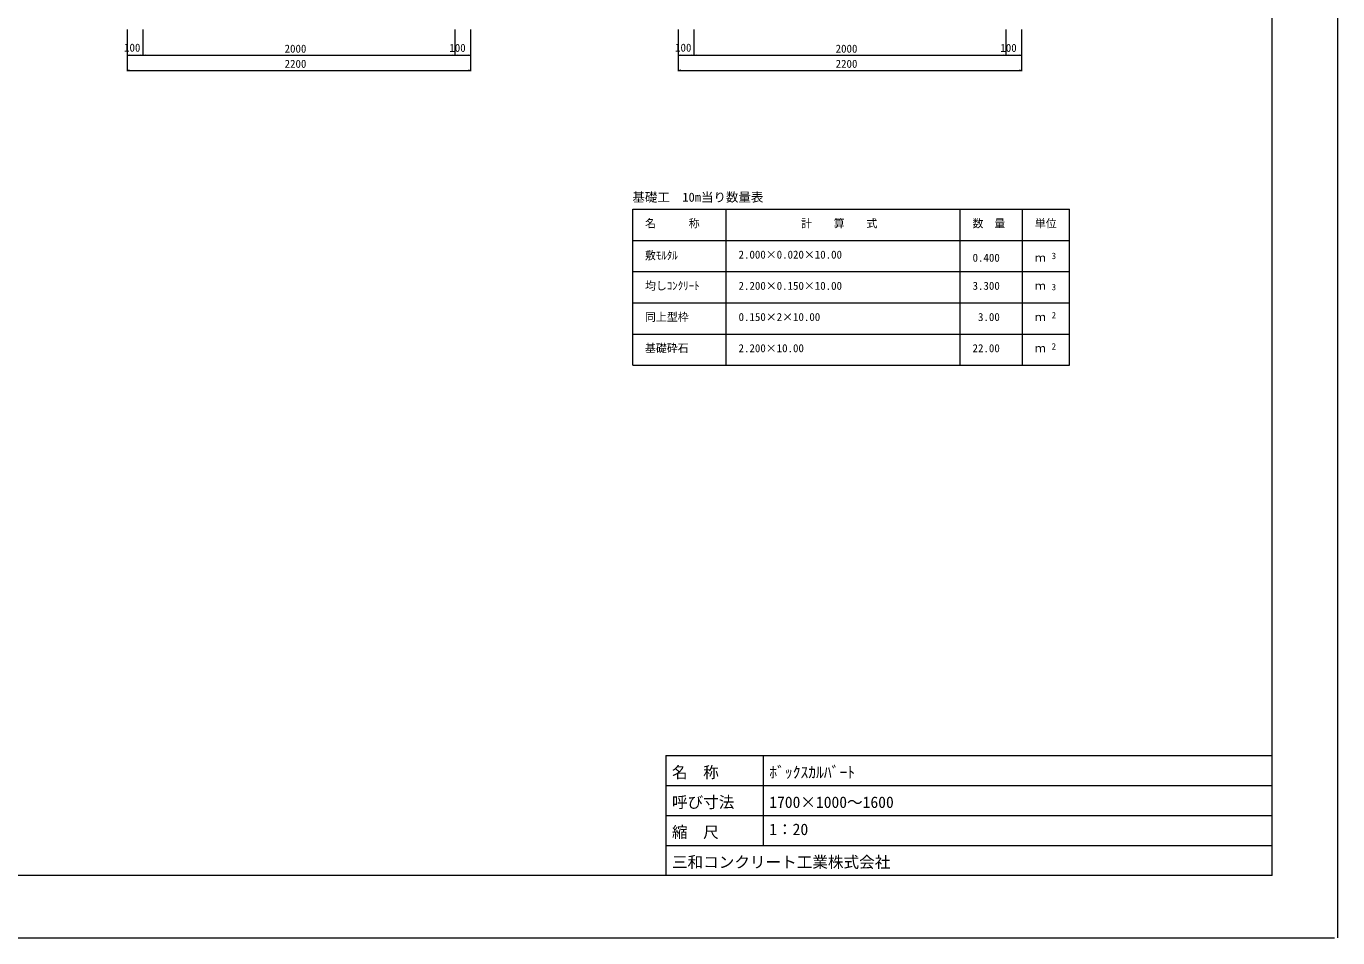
# Model space of a CAD drawing. Units: millimetres on the paper. Extents: x 0 to 841, y 0 to 594.
# Drawn here: x 420.5 to 841, y 0 to 292.2 of the extents above; entities that cross this region are included whole.
import ezdxf
from ezdxf.enums import TextEntityAlignment as Align

# ---------------------------------------------------------------- set-up
doc = ezdxf.new("R2010")
doc.units = ezdxf.units.MM
for name, color, linetype, lineweight in [('0_2', 7, 'Continuous', 9), ('D-STR-DIM（寸法）', 7, 'Continuous', 18), ('D-STR-HTXT（旗揚げ）', 4, 'Continuous', 18), ('D-TTL(外枠）', 2, 'Continuous', 18), ('DEFPOINTS_3', 8, 'Continuous', 18)]:
    doc.layers.add(name, color=color, linetype=linetype, lineweight=lineweight)
doc.layers.add('D-STR-TXT（文字）', color=7, linetype='Continuous')
doc.layers.add('D-TTL-TXT（文字）', color=7, linetype='Continuous')
doc.styles.add('ＭＳ ゴシック', font='')
doc.styles.get('ＭＳ ゴシック').set_extended_font_data('MS Gothic')

msp = doc.modelspace()

# ---------------------------------------------------------------- linework, layer by layer
at = {"layer": '0_2'}
for p, q in [((452.906, 282.879), (453.656, 283.004)), ((453.656, 282.754), (452.906, 282.879)), ((457.156, 283.004), (457.906, 282.879)), ((457.906, 282.879), (457.156, 282.754)), ((457.906, 282.879), (458.656, 283.004)), ((458.656, 282.754), (457.906, 282.879)), ((557.156, 283.004), (557.906, 282.879)), ((557.906, 282.879), (557.156, 282.754)), ((557.906, 282.879), (558.656, 283.004)), ((558.656, 282.754), (557.906, 282.879)), ((562.156, 283.004), (562.906, 282.879)), ((562.906, 282.879), (562.156, 282.754)), ((629.574, 282.879), (630.324, 283.004)), ((630.324, 282.754), (629.574, 282.879)), ((633.824, 283.004), (634.574, 282.879)), ((634.574, 282.879), (633.824, 282.754)), ((634.574, 282.879), (635.324, 283.004)), ((635.324, 282.754), (634.574, 282.879)), ((733.824, 283.004), (734.574, 282.879)), ((734.574, 282.879), (733.824, 282.754)), ((734.574, 282.879), (735.324, 283.004)), ((735.324, 282.754), (734.574, 282.879)), ((738.824, 283.004), (739.574, 282.879)), ((739.574, 282.879), (738.824, 282.754)), ((452.906, 278.026), (453.656, 278.151)), ((453.656, 277.901), (452.906, 278.026)), ((562.156, 278.151), (562.906, 278.026)), ((562.906, 278.026), (562.156, 277.901)), ((629.574, 278.026), (630.324, 278.151)), ((630.324, 277.901), (629.574, 278.026)), ((738.824, 278.151), (739.574, 278.026)), ((739.574, 278.026), (738.824, 277.901))]:
    msp.add_line(p, q, dxfattribs=at)
at = {"layer": '0_2', "color": 9, "lineweight": 18}
for p, q in [((452.906, 282.879), (453.006, 282.879)), ((457.906, 282.879), (457.806, 282.879)), ((457.906, 282.879), (458.006, 282.879)), ((557.906, 282.879), (557.806, 282.879)), ((557.906, 282.879), (558.006, 282.879)), ((562.906, 282.879), (562.806, 282.879)), ((629.574, 282.879), (629.674, 282.879)), ((634.574, 282.879), (634.474, 282.879)), ((634.574, 282.879), (634.674, 282.879)), ((734.574, 282.879), (734.474, 282.879)), ((734.574, 282.879), (734.674, 282.879)), ((739.574, 282.879), (739.474, 282.879)), ((452.906, 278.026), (453.006, 278.026)), ((562.906, 278.026), (562.806, 278.026)), ((629.574, 278.026), (629.674, 278.026)), ((739.574, 278.026), (739.474, 278.026))]:
    msp.add_line(p, q, dxfattribs=at)
at = {"layer": 'D-STR-DIM（寸法）'}
for p, q in [((452.906, 291.166), (452.906, 277.776)), ((457.906, 291.166), (457.906, 282.629)), ((557.906, 291.166), (557.906, 282.629)), ((562.906, 291.166), (562.906, 277.776)), ((629.574, 291.166), (629.574, 277.776)), ((634.574, 291.166), (634.574, 282.629)), ((734.574, 291.166), (734.574, 282.629)), ((739.574, 291.166), (739.574, 277.776)), ((453.006, 282.879), (457.806, 282.879)), ((458.006, 282.879), (557.806, 282.879)), ((558.006, 282.879), (562.806, 282.879)), ((629.674, 282.879), (634.474, 282.879)), ((634.674, 282.879), (734.474, 282.879)), ((734.674, 282.879), (739.474, 282.879)), ((453.006, 278.026), (562.806, 278.026)), ((629.674, 278.026), (739.474, 278.026))]:
    msp.add_line(p, q, dxfattribs=at)
at = {"layer": 'D-STR-HTXT（旗揚げ）'}
for p, q in [((614.963, 233.51), (754.963, 233.51)), ((614.963, 183.51), (614.963, 233.51)), ((644.963, 183.51), (644.963, 233.51)), ((719.963, 183.51), (719.963, 233.51)), ((739.963, 183.51), (739.963, 233.51)), ((754.963, 183.51), (754.963, 233.51)), ((614.963, 223.51), (754.963, 223.51)), ((614.963, 213.51), (754.963, 213.51)), ((614.963, 203.51), (754.963, 203.51)), ((614.963, 193.51), (754.963, 193.51)), ((614.963, 183.51), (754.963, 183.51))]:
    msp.add_line(p, q, dxfattribs=at)
at = {"layer": 'D-TTL(外枠）'}
for p, q in [((820, 20), (820, 574)), ((625.6, 58.4), (820, 58.4)), ((625.6, 58.4), (625.6, 20)), ((656.8, 58.4), (656.8, 29.6)), ((625.6, 48.8), (820, 48.8)), ((625.6, 39.2), (820, 39.2)), ((625.6, 29.6), (820, 29.6)), ((820, 20), (25, 20))]:
    msp.add_line(p, q, dxfattribs=at)
at = {"layer": 'DEFPOINTS_3'}
for p, q in [((841, 0), (841, 594)), ((0, 0), (840, 0))]:
    msp.add_line(p, q, dxfattribs=at)

# ---------------------------------------------------------------- texts
at = {"layer": 'D-STR-DIM（寸法）', "style": 'ＭＳ ゴシック'}
for s, p in [('100', (451.862, 283.257)), ('2000', (503.34, 282.929)), ('100', (556.155, 283.174)), ('100', (628.53, 283.257)), ('2000', (680.008, 282.929)), ('100', (732.822, 283.174)), ('2200', (503.34, 278.076)), ('2200', (680.008, 278.076))]:
    msp.add_text(s, height=2.566, dxfattribs=at).set_placement(p, align=Align.BOTTOM_LEFT)
at = {"layer": 'D-STR-TXT（文字）', "style": 'ＭＳ ゴシック'}
for s, height, p in [('基礎工\u300010m当り数量表', 2.933, (614.853, 235.035)), ('名\u3000\u3000\u3000称', 2.566, (618.885, 226.913)), ('計\u3000\u3000算\u3000\u3000式', 2.566, (668.893, 226.913)), ('数\u3000量', 2.566, (723.885, 226.913)), ('単位', 2.566, (743.885, 226.913)), ('敷ﾓﾙﾀﾙ', 2.566, (618.885, 216.648)), ('2.000×0.020×10.00', 2.566, (648.885, 216.913)), ('0.400', 2.566, (723.912, 215.913)), ('3', 2.053, (749.287, 216.917)), ('ｍ', 2.566, (743.885, 215.913)), ('均しｺﾝｸﾘｰﾄ', 2.566, (618.885, 206.913)), ('2.200×0.150×10.00', 2.566, (648.885, 206.913)), ('3.300', 2.566, (723.912, 206.913)), ('ｍ', 2.566, (743.885, 206.913)), ('3', 2.053, (749.287, 206.917)), ('同上型枠', 2.566, (618.885, 196.913)), ('0.150×2×10.00', 2.566, (648.885, 196.913)), (' 3.00', 2.566, (723.912, 196.913)), ('ｍ', 2.566, (743.885, 196.913)), ('2', 2.053, (749.287, 197.917)), ('基礎砕石', 2.566, (618.885, 186.913)), ('2.200×10.00', 2.566, (648.885, 186.913)), ('22.00', 2.566, (723.912, 186.913)), ('ｍ', 2.566, (743.885, 186.913)), ('2', 2.053, (749.287, 187.917))]:
    msp.add_text(s, height=height, dxfattribs=at).set_placement(p, align=Align.BOTTOM_LEFT)
at = {"layer": 'D-TTL-TXT（文字）', "style": 'ＭＳ ゴシック'}
for s, p in [('名\u3000称', (627.531, 50.114)), ('ﾎﾞｯｸｽｶﾙﾊﾞｰﾄ', (658.731, 50.114)), ('呼び寸法', (627.531, 40.514)), ('1700×1000～1600', (658.731, 40.514)), ('縮\u3000尺', (627.531, 30.914)), ('1：20', (658.731, 31.827)), ('三和コンクリート工業株式会社', (627.531, 21.314))]:
    msp.add_text(s, height=3.666, dxfattribs=at).set_placement(p, align=Align.BOTTOM_LEFT)

doc.saveas('drawing.dxf')
